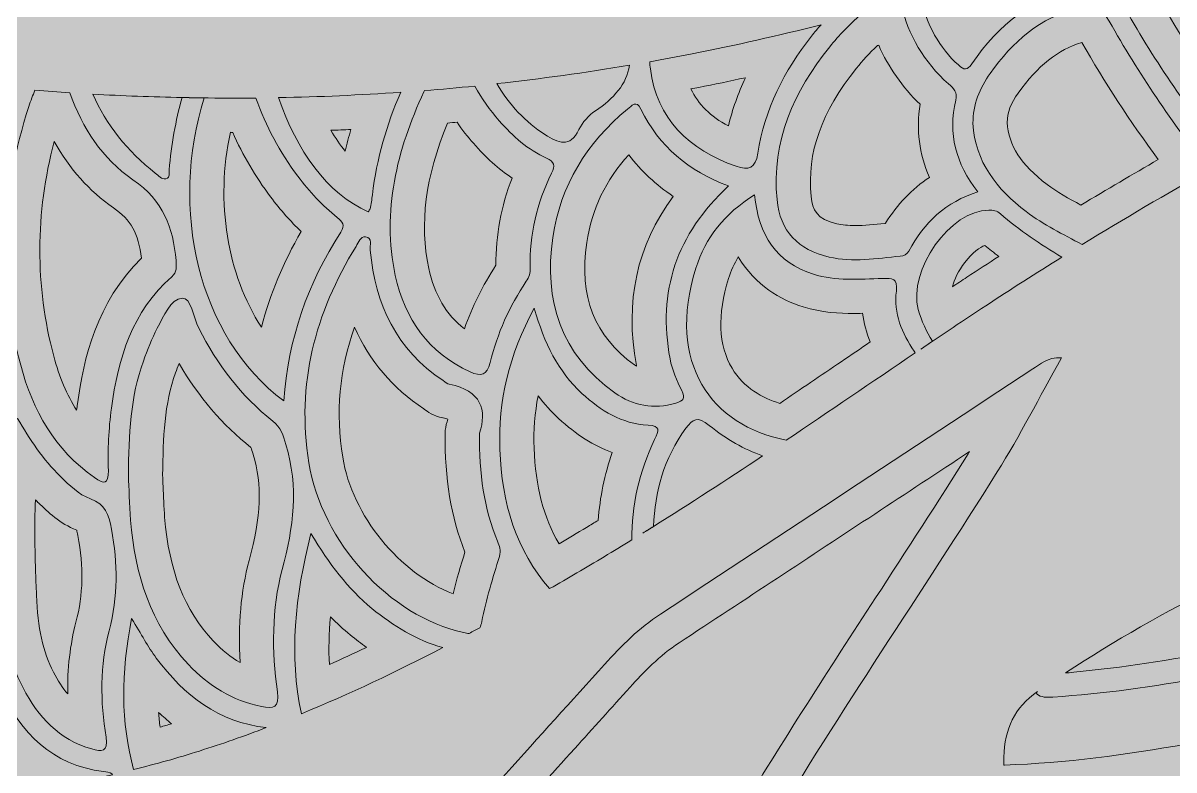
# Model space of a CAD drawing. Extents: x 140 to 2861, y -2860 to -140.
# Drawn here: x 664 to 1202, y -1817 to -1468 of the extents above; entities that cross this region are included whole.
import ezdxf

# ---------------------------------------------------------------- set-up
doc = ezdxf.new("R2010")
doc.units = 0
doc.header["$MEASUREMENT"] = 0
doc.layers.add('Layer 1', color=7, linetype='Continuous')

# ---------------------------------------------------------------- blocks, each defined once
blk = doc.blocks.new('block 3')
at = {"layer": 'Layer 1', "lineweight": 0}
for points, knots in [([(1255.66, -1498.74), (1247.65, -1502.88), (1239.72, -1507.07), (1231.9, -1511.28), (1217.67, -1492.52), (1204.87, -1473.16), (1193.77, -1453.57), (1191.27, -1449.18), (1189.38, -1445.32), (1188.03, -1441.79), (1189.17, -1441.43), (1190.31, -1441.08), (1191.45, -1440.72), (1198.21, -1438.61), (1204.97, -1436.51), (1211.73, -1434.41), (1222.71, -1458.99), (1239.15, -1479.9), (1255.66, -1498.74)], [0, 0, 0, 0, 1, 1, 1, 2, 2, 2, 3, 3, 3, 4, 4, 4, 5, 5, 5, 6, 6, 6, 6]), ([(1067.55, -1561.53), (1067.47, -1561.54), (1067.38, -1561.54), (1067.29, -1561.55), (1062.39, -1562.08), (1057.76, -1562.57), (1053.41, -1562.57), (1050.17, -1562.57), (1047.36, -1562.29), (1044.83, -1561.72), (1035.63, -1559.62), (1033.47, -1555.44), (1032.84, -1548.93), (1030.88, -1528.58), (1037.62, -1509.54), (1054.02, -1489.01), (1056.84, -1485.5), (1060.08, -1482.01), (1063.88, -1478.4), (1064.07, -1478.35), (1064.26, -1478.3), (1064.46, -1478.25), (1068.99, -1488.61), (1075.47, -1497.85), (1083.83, -1505.85), (1081.95, -1517.69), (1083.41, -1529.13), (1088.16, -1540.05), (1080.04, -1545.48), (1073.15, -1552.66), (1067.55, -1561.53)], [0, 0, 0, 0, 1, 1, 1, 2, 2, 2, 3, 3, 3, 4, 4, 4, 5, 5, 5, 6, 6, 6, 7, 7, 7, 8, 8, 8, 9, 9, 9, 10, 10, 10, 10]), ([(1129.62, -1500.68), (1138.74, -1487.86), (1148.26, -1480.27), (1159.48, -1476.96), (1169.98, -1495.48), (1181.93, -1513.83), (1195.15, -1531.71), (1183.15, -1538.59), (1171.06, -1545.72), (1159.01, -1553.03), (1153.26, -1549.93), (1147.85, -1546.91), (1143.13, -1543.34), (1130.84, -1533.99), (1125.25, -1525.29), (1124.51, -1514.32), (1124.58, -1509.83), (1126.24, -1505.38), (1129.62, -1500.68)], [0, 0, 0, 0, 1, 1, 1, 2, 2, 2, 3, 3, 3, 4, 4, 4, 5, 5, 5, 6, 6, 6, 6]), ([(1002.18, -1493.43), (998.72, -1500.82), (996.07, -1508.31), (994.2, -1515.96), (985.85, -1511.63), (980.05, -1505.9), (976.7, -1498.67), (977.92, -1498.44), (979.14, -1498.2), (980.36, -1497.96), (987.59, -1496.53), (994.85, -1495.03), (1002.18, -1493.43)], [0, 0, 0, 0, 1, 1, 1, 2, 2, 2, 3, 3, 3, 4, 4, 4, 4]), ([(862.93, -1514.63), (864.43, -1514.5), (865.9, -1514.36), (867.35, -1514.23), (869.75, -1517.74), (872.29, -1521.02), (875, -1524.1), (880.79, -1530.77), (886.75, -1536.15), (893.08, -1540.35), (887.98, -1553.5), (885.44, -1567.17), (885.52, -1581.14), (879.31, -1590.67), (874.39, -1600.61), (870.83, -1610.84), (862.25, -1604.22), (856.75, -1594.9), (854.13, -1582.6), (849.7, -1561.76), (852.49, -1539.98), (862.93, -1514.63)], [0, 0, 0, 0, 1, 1, 1, 2, 2, 2, 3, 3, 3, 4, 4, 4, 5, 5, 5, 6, 6, 6, 7, 7, 7, 7]), ([(761.39, -1518.98), (761.75, -1518.99), (762.12, -1518.99), (762.49, -1518.99), (767.19, -1529.63), (773.11, -1539.75), (780.17, -1549.17), (784.79, -1555.32), (789.51, -1560.66), (794.46, -1565.34), (786.19, -1579.67), (780, -1594.62), (775.91, -1610.08), (759.98, -1585.53), (754.26, -1551.7), (761.39, -1518.98)], [0, 0, 0, 0, 1, 1, 1, 2, 2, 2, 3, 3, 3, 4, 4, 4, 5, 5, 5, 5]), ([(817.72, -1517.63), (816.75, -1521.01), (815.87, -1524.4), (815.1, -1527.79), (812.71, -1524.88), (810.44, -1521.62), (808.32, -1518.04), (811.45, -1517.92), (814.58, -1517.78), (817.72, -1517.63)], [0, 0, 0, 0, 1, 1, 1, 2, 2, 2, 3, 3, 3, 3]), ([(689.92, -1645.88), (689.78, -1646.91), (689.65, -1647.95), (689.53, -1648.99), (684.93, -1641.81), (681.39, -1633.42), (678.82, -1623.71), (670.06, -1590.63), (670.14, -1556.88), (679.04, -1523.23), (686.11, -1536.03), (695.38, -1546.44), (706.73, -1554.28), (714.87, -1559.91), (718.43, -1566.26), (719.79, -1577.86), (698.8, -1598.51), (692.78, -1624.87), (689.92, -1645.88)], [0, 0, 0, 0, 1, 1, 1, 2, 2, 2, 3, 3, 3, 4, 4, 4, 5, 5, 5, 6, 6, 6, 6]), ([(951.21, -1627.95), (951.23, -1628.08), (951.26, -1628.22), (951.29, -1628.35), (950.96, -1628.15), (950.64, -1627.93), (950.32, -1627.7), (931.56, -1614.4), (924.25, -1595.71), (927.97, -1570.54), (930.25, -1554.98), (936.87, -1541.21), (947.67, -1529.46), (953.42, -1537.1), (960.34, -1543.6), (968.41, -1548.92), (951.41, -1571.85), (945.62, -1598.34), (951.21, -1627.95)], [0, 0, 0, 0, 1, 1, 1, 2, 2, 2, 3, 3, 3, 4, 4, 4, 5, 5, 5, 6, 6, 6, 6]), ([(1104.69, -1579.84), (1108.32, -1575.09), (1111.87, -1572.71), (1113.99, -1571.83), (1116.13, -1573.59), (1118.33, -1575.32), (1120.63, -1577.03), (1115.78, -1580.15), (1110.81, -1583.38), (1105.66, -1586.74), (1103.38, -1588.25), (1101.11, -1589.75), (1098.87, -1591.24), (1099.83, -1587.78), (1101.77, -1583.68), (1104.69, -1579.84)], [0, 0, 0, 0, 1, 1, 1, 2, 2, 2, 3, 3, 3, 4, 4, 4, 5, 5, 5, 5]), ([(994.25, -1587.41), (995.41, -1583.72), (996.93, -1580.36), (998.83, -1577.27), (1006.75, -1590.66), (1018.71, -1597.3), (1029.11, -1600.58), (1037.87, -1603.33), (1046.26, -1603.68), (1052.58, -1603.68), (1054.03, -1603.68), (1055.47, -1603.66), (1056.89, -1603.62), (1057.48, -1608.11), (1058.69, -1612.59), (1060.5, -1617.03), (1055.98, -1620.1), (1051.45, -1623.17), (1046.93, -1626.24), (1037.5, -1632.64), (1027.8, -1639.22), (1018.16, -1645.72), (1010.23, -1643.29), (1001.4, -1638.54), (995.88, -1629.32), (989.53, -1618.7), (988.97, -1604.2), (994.25, -1587.41)], [0, 0, 0, 0, 1, 1, 1, 2, 2, 2, 3, 3, 3, 4, 4, 4, 5, 5, 5, 6, 6, 6, 7, 7, 7, 8, 8, 8, 9, 9, 9, 9]), ([(819.46, -1610.14), (826.4, -1625.86), (837.24, -1638.64), (851.85, -1648.32), (851.85, -1648.32), (851.97, -1648.41), (851.97, -1648.41), (853.38, -1649.48), (856.3, -1651.7), (860.7, -1652.55), (860.74, -1652.55), (860.78, -1652.56), (860.81, -1652.57), (861.79, -1652.75), (862.53, -1652.95), (863.07, -1653.13), (862.98, -1653.48), (862.86, -1653.91), (862.68, -1654.42), (862.11, -1656.07), (861.81, -1657.79), (861.79, -1659.53), (861.57, -1681.14), (864.51, -1698.89), (871.03, -1715.28), (869.1, -1721.52), (867.18, -1728.04), (865.48, -1734.77), (840.56, -1725.23), (818.33, -1698.37), (813.89, -1670.93), (810.53, -1650.2), (812.35, -1630.1), (819.46, -1610.14)], [0, 0, 0, 0, 1, 1, 1, 2, 2, 2, 3, 3, 3, 4, 4, 4, 5, 5, 5, 6, 6, 6, 7, 7, 7, 8, 8, 8, 9, 9, 9, 10, 10, 10, 11, 11, 11, 11]), ([(737.38, -1627.05), (746.59, -1642.84), (757.65, -1655.76), (771.02, -1666.36), (771.29, -1667.05), (771.69, -1668.4), (772, -1669.44), (772, -1669.44), (772.06, -1669.65), (772.06, -1669.65), (776.3, -1683.72), (775.73, -1698.57), (770.17, -1719.27), (766.28, -1733.64), (764.88, -1749.35), (765.94, -1766.92), (761.56, -1764.43), (757.41, -1761.08), (753.41, -1756.84), (739.92, -1742.53), (732.7, -1724.16), (730.67, -1699), (730.27, -1694.15), (730.09, -1689.1), (729.94, -1684.64), (729.87, -1682.74), (729.81, -1680.94), (729.73, -1679.27), (729.91, -1661.7), (730.52, -1645.95), (735.76, -1631.38), (736.28, -1629.95), (736.81, -1628.5), (737.38, -1627.05)], [0, 0, 0, 0, 1, 1, 1, 2, 2, 2, 3, 3, 3, 4, 4, 4, 5, 5, 5, 6, 6, 6, 7, 7, 7, 8, 8, 8, 9, 9, 9, 10, 10, 10, 11, 11, 11, 11]), ([(905.25, -1642.17), (908.14, -1646), (911.32, -1649.52), (914.8, -1652.78), (922.94, -1660.34), (931.25, -1665.62), (939.91, -1668.71), (936.32, -1679.03), (934.11, -1689.64), (933.32, -1700.45), (931.52, -1701.54), (929.7, -1702.64), (927.88, -1703.72), (923.46, -1706.38), (919.19, -1708.91), (915.03, -1711.35), (907.81, -1699.23), (903.97, -1684.5), (903.35, -1666.72), (903.06, -1658.33), (903.69, -1650.17), (905.25, -1642.17)], [0, 0, 0, 0, 1, 1, 1, 2, 2, 2, 3, 3, 3, 4, 4, 4, 5, 5, 5, 6, 6, 6, 7, 7, 7, 7]), ([(856.41, -1881.08), (878.01, -1856.17), (900.55, -1831.26), (922.34, -1807.16), (930.97, -1797.62), (939.6, -1788.08), (948.2, -1778.51), (954.45, -1771.56), (962.07, -1763.65), (971.18, -1757.67), (1001.67, -1737.65), (1032.63, -1717.24), (1062.58, -1697.5), (1077.17, -1687.88), (1092.03, -1678.09), (1106.95, -1668.26), (1106.74, -1668.59), (1106.53, -1668.93), (1106.32, -1669.26), (1092.17, -1691.87), (1077.34, -1714.65), (1063, -1736.69), (1041.48, -1769.75), (1019.23, -1803.94), (998.59, -1838.54), (987.91, -1856.49), (977.16, -1874.78), (966.76, -1892.47), (945.29, -1929.01), (923.09, -1966.8), (900.36, -2003.3), (882.45, -2032.06), (891.28, -2055.23), (900.96, -2072.2), (906.79, -2082.42), (912.53, -2092.83), (918.18, -2103.27), (871.71, -2057.72), (830.72, -2006.14), (795.79, -1949.19), (817.34, -1926.01), (838.37, -1901.89), (856.41, -1881.08)], [0, 0, 0, 0, 1, 1, 1, 2, 2, 2, 3, 3, 3, 4, 4, 4, 5, 5, 5, 6, 6, 6, 7, 7, 7, 8, 8, 8, 9, 9, 9, 10, 10, 10, 11, 11, 11, 12, 12, 12, 13, 13, 13, 14, 14, 14, 14]), ([(685.36, -1781.65), (682.98, -1778.83), (680.77, -1775.43), (678.66, -1771.41), (673.77, -1762.03), (671.25, -1750.61), (670.74, -1735.47), (670.67, -1733.41), (670.6, -1731.35), (670.52, -1729.29), (670.06, -1716.12), (669.6, -1703.35), (670.28, -1690.91), (670.47, -1691.09), (671.62, -1692.21), (671.62, -1692.21), (676.12, -1696.56), (681.68, -1701.94), (689.56, -1705.05), (689.7, -1705.61), (689.87, -1706.41), (690.09, -1707.54), (692.87, -1722.27), (692.6, -1735.12), (689.22, -1748), (686.44, -1758.59), (685.15, -1769.85), (685.36, -1781.65)], [0, 0, 0, 0, 1, 1, 1, 2, 2, 2, 3, 3, 3, 4, 4, 4, 5, 5, 5, 6, 6, 6, 7, 7, 7, 8, 8, 8, 9, 9, 9, 9]), ([(808.19, -1745.54), (811.16, -1748.57), (814.21, -1751.38), (817.43, -1754.03), (819.97, -1756.11), (822.51, -1758.05), (825.04, -1759.86), (819.19, -1762.64), (813.4, -1765.31), (807.65, -1767.87), (807.27, -1760.74), (807.45, -1753.33), (808.19, -1745.54)], [0, 0, 0, 0, 1, 1, 1, 2, 2, 2, 3, 3, 3, 4, 4, 4, 4]), ([(733.94, -1795.58), (732.15, -1796.11), (730.33, -1796.64), (728.5, -1797.16), (728.21, -1794.88), (727.99, -1792.57), (727.83, -1790.24), (729.83, -1792.13), (731.86, -1793.91), (733.94, -1795.58)], [0, 0, 0, 0, 1, 1, 1, 2, 2, 2, 3, 3, 3, 3])]:
    blk.add_open_spline(points, degree=3, knots=knots, dxfattribs=at)
blk = doc.blocks.new('block 5')
at = {"layer": 'Layer 1', "lineweight": 0}
for points, knots in [([(1221.2, -1414.72), (1232.77, -1449.41), (1256.82, -1476.35), (1281.45, -1503.55), (1263.31, -1512.66), (1245.37, -1522.07), (1227.62, -1531.83), (1209.91, -1509.62), (1193.88, -1486.22), (1179.86, -1461.48), (1174.44, -1451.95), (1169.99, -1441.96), (1169.33, -1430.86), (1186.62, -1425.48), (1203.91, -1420.06), (1221.2, -1414.72)], [0, 0, 0, 0, 1, 1, 1, 2, 2, 2, 3, 3, 3, 4, 4, 4, 5, 5, 5, 5]), ([(1148.01, -1437.39), (1151.58, -1442), (1155.58, -1446.38), (1160.07, -1450.49), (1136.67, -1455.41), (1120.46, -1468.62), (1108.05, -1486.91), (1105.78, -1490.18), (1104.4, -1489.91), (1101.71, -1487.49), (1092.83, -1479.61), (1086.92, -1468.47), (1083.92, -1456.33), (1105.36, -1450.3), (1126.68, -1443.92), (1148.01, -1437.39)], [0, 0, 0, 0, 1, 1, 1, 2, 2, 2, 3, 3, 3, 4, 4, 4, 5, 5, 5, 5]), ([(1078.5, -1574.51), (1077.66, -1576.13), (1076.35, -1576.7), (1074.51, -1576.9), (1063.44, -1577.93), (1052.45, -1579.85), (1041.27, -1577.32), (1026.79, -1574.01), (1018.33, -1565.25), (1016.91, -1550.46), (1014.26, -1522.95), (1024.87, -1499.86), (1041.54, -1479), (1045.92, -1473.54), (1050.8, -1468.59), (1055.95, -1463.94), (1062.29, -1462.28), (1068.59, -1460.59), (1074.85, -1458.86), (1078.23, -1473.5), (1085.65, -1486.18), (1097.06, -1496.29), (1099.48, -1498.4), (1101.4, -1500.28), (1100.52, -1503.97), (1096.68, -1519.61), (1100.44, -1533.63), (1110.85, -1546.77), (1095.83, -1551.54), (1085.57, -1561.26), (1078.5, -1574.51)], [0, 0, 0, 0, 1, 1, 1, 2, 2, 2, 3, 3, 3, 4, 4, 4, 5, 5, 5, 6, 6, 6, 7, 7, 7, 8, 8, 8, 9, 9, 9, 10, 10, 10, 10]), ([(1116.58, -1491.41), (1126.99, -1476.77), (1139.82, -1465.17), (1157.92, -1460.82), (1164.22, -1459.29), (1168.6, -1460.56), (1172.21, -1466.97), (1185.97, -1491.52), (1201.68, -1514.65), (1219.01, -1536.59), (1221.36, -1535.29), (1223.74, -1533.98), (1226.12, -1532.67), (1223.78, -1533.98), (1221.43, -1535.29), (1219.05, -1536.63), (1219.05, -1536.63), (1219.01, -1536.59), (1219.01, -1536.59), (1198.92, -1547.81), (1179.09, -1559.45), (1159.5, -1571.48), (1150.66, -1566.6), (1141.55, -1562.22), (1133.45, -1556.07), (1119.65, -1545.58), (1109.51, -1532.94), (1108.51, -1514.77), (1108.47, -1506.01), (1111.66, -1498.25), (1116.58, -1491.41)], [0, 0, 0, 0, 1, 1, 1, 2, 2, 2, 3, 3, 3, 4, 4, 4, 5, 5, 5, 6, 6, 6, 7, 7, 7, 8, 8, 8, 9, 9, 9, 10, 10, 10, 10]), ([(957.71, -1489.29), (957.55, -1488.18), (957.47, -1487.07), (957.4, -1485.95), (964.01, -1484.76), (970.65, -1483.57), (977.26, -1482.26), (997.51, -1478.27), (1017.57, -1473.7), (1037.55, -1468.66), (1035.97, -1470.43), (1034.43, -1472.2), (1033.01, -1474.04), (1020.26, -1490.33), (1011.07, -1508.24), (1007.96, -1528.75), (1006.92, -1535.9), (1003.54, -1536.82), (997.89, -1534.86), (975.88, -1527.29), (960.51, -1512.62), (957.71, -1489.29)], [0, 0, 0, 0, 1, 1, 1, 2, 2, 2, 3, 3, 3, 4, 4, 4, 5, 5, 5, 6, 6, 6, 7, 7, 7, 7]), ([(947.98, -1487.6), (946.6, -1496.44), (940.61, -1503.2), (932.04, -1508.93), (928.89, -1511.04), (926.01, -1514.27), (924.35, -1517.61), (919.98, -1526.56), (914.75, -1523.95), (908.45, -1519.99), (899.42, -1514.31), (891.77, -1505.97), (885.89, -1496.21), (906.6, -1493.94), (927.28, -1491.1), (947.98, -1487.6)], [0, 0, 0, 0, 1, 1, 1, 2, 2, 2, 3, 3, 3, 4, 4, 4, 5, 5, 5, 5]), ([(705.77, -1648.02), (704.47, -1657.7), (704.08, -1667.46), (704.35, -1677.18), (704.51, -1683.82), (702.24, -1683.56), (697.82, -1680.44), (679.38, -1667.46), (668.97, -1649.05), (663.36, -1627.81), (652.6, -1587.19), (654.25, -1546.81), (667.16, -1506.93), (668.08, -1504.09), (669, -1501.59), (670.04, -1499.32), (675.46, -1499.75), (680.91, -1500.09), (686.37, -1500.44), (692.21, -1517.11), (701.55, -1531.25), (715.84, -1541.13), (730.21, -1551.08), (734.63, -1563.45), (735.97, -1578.93), (736.2, -1581.78), (736.51, -1584.27), (733.98, -1586.5), (715.49, -1602.79), (708.96, -1624.62), (705.77, -1648.02)], [0, 0, 0, 0, 1, 1, 1, 2, 2, 2, 3, 3, 3, 4, 4, 4, 5, 5, 5, 6, 6, 6, 7, 7, 7, 8, 8, 8, 9, 9, 9, 10, 10, 10, 10]), ([(841.02, -1500.25), (834.41, -1515.34), (829.76, -1531.25), (827.8, -1548.2), (827.57, -1550.39), (827.11, -1552.58), (826.69, -1554.77), (826.57, -1555.23), (826.15, -1555.65), (825.84, -1556.11), (806.63, -1547.81), (792.3, -1527.41), (783.92, -1502.74), (802.94, -1502.4), (822, -1501.55), (841.02, -1500.25)], [0, 0, 0, 0, 1, 1, 1, 2, 2, 2, 3, 3, 3, 4, 4, 4, 5, 5, 5, 5]), ([(901.53, -1582.43), (901.61, -1584.73), (901.03, -1586.73), (899.73, -1588.65), (891.93, -1600.33), (886.13, -1612.97), (882.86, -1626.61), (881.36, -1632.88), (878.52, -1633.26), (873.45, -1630.96), (853.97, -1621.97), (842.82, -1606.33), (838.48, -1585.93), (832.07, -1555.73), (839.29, -1527.33), (851.85, -1500.01), (851.93, -1499.82), (852.01, -1499.67), (852.12, -1499.48), (860, -1498.86), (867.84, -1498.13), (875.71, -1497.36), (878.94, -1503.13), (882.67, -1508.58), (887.09, -1513.62), (893.35, -1520.84), (900.46, -1527.06), (909.18, -1531.1), (912.79, -1532.75), (913.33, -1534.48), (911.52, -1538.09), (904.68, -1552.04), (901.23, -1566.83), (901.53, -1582.43)], [0, 0, 0, 0, 1, 1, 1, 2, 2, 2, 3, 3, 3, 4, 4, 4, 5, 5, 5, 6, 6, 6, 7, 7, 7, 8, 8, 8, 9, 9, 9, 10, 10, 10, 11, 11, 11, 11]), ([(786.38, -1644.6), (745.89, -1614.4), (733.01, -1554.23), (749.11, -1502.9), (748.69, -1502.9), (748.23, -1502.9), (747.81, -1502.86), (744.81, -1502.82), (741.81, -1502.78), (738.82, -1502.7), (735.74, -1513.58), (733.78, -1524.83), (732.78, -1536.48), (732.67, -1537.98), (733.48, -1540.2), (731.25, -1540.66), (729.17, -1541.13), (727.79, -1539.28), (726.29, -1538.09), (713.23, -1527.72), (703.31, -1515.38), (697.09, -1501.13), (711, -1501.9), (724.91, -1502.44), (738.82, -1502.7), (738.82, -1502.7), (738.82, -1502.67), (738.82, -1502.67), (741.81, -1502.74), (744.81, -1502.82), (747.81, -1502.86), (756.3, -1503.01), (764.83, -1503.01), (773.32, -1502.93), (777.97, -1516.07), (784.46, -1528.22), (792.95, -1539.55), (798.33, -1546.7), (804.33, -1553.27), (811.32, -1558.8), (813.82, -1560.76), (815.16, -1562.37), (813.05, -1565.6), (797.6, -1589.54), (788.34, -1615.66), (786.38, -1644.6)], [0, 0, 0, 0, 1, 1, 1, 2, 2, 2, 3, 3, 3, 4, 4, 4, 5, 5, 5, 6, 6, 6, 7, 7, 7, 8, 8, 8, 9, 9, 9, 10, 10, 10, 11, 11, 11, 12, 12, 12, 13, 13, 13, 14, 14, 14, 15, 15, 15, 15]), ([(966.93, -1624.96), (967.93, -1630.23), (969.96, -1635.11), (972.38, -1639.79), (974.23, -1643.37), (973.15, -1644.56), (969.65, -1645.59), (959.28, -1648.75), (949.64, -1646.82), (941.07, -1640.75), (915.86, -1622.89), (907.8, -1597.61), (912.14, -1568.21), (915.71, -1543.89), (927.89, -1523.84), (946.99, -1508.2), (948.98, -1506.58), (951.1, -1503.63), (953.33, -1508.16), (961.82, -1525.49), (975.38, -1537.21), (994.28, -1544.01), (969.88, -1566.75), (960.97, -1593.38), (966.93, -1624.96)], [0, 0, 0, 0, 1, 1, 1, 2, 2, 2, 3, 3, 3, 4, 4, 4, 5, 5, 5, 6, 6, 6, 7, 7, 7, 8, 8, 8, 8]), ([(978.99, -1582.58), (983.49, -1568.37), (992.21, -1556.99), (1006.42, -1548.23), (1008.19, -1566.95), (1016.72, -1579.89), (1033.9, -1585.31), (1044.31, -1588.58), (1055.41, -1587.62), (1066.25, -1587.31), (1070.86, -1587.16), (1073.39, -1587.04), (1072.7, -1593.19), (1071.47, -1603.52), (1075.2, -1612.97), (1081.08, -1621.39), (1081.27, -1621.66), (1081.38, -1621.89), (1081.54, -1622.12), (1061.44, -1635.68), (1041.39, -1649.4), (1021.25, -1662.92), (1021.25, -1662.92), (1021.22, -1662.92), (1021.22, -1662.92), (986.18, -1656.28), (965.08, -1626.81), (978.99, -1582.58)], [0, 0, 0, 0, 1, 1, 1, 2, 2, 2, 3, 3, 3, 4, 4, 4, 5, 5, 5, 6, 6, 6, 7, 7, 7, 8, 8, 8, 9, 9, 9, 9]), ([(1082.96, -1601.87), (1077.93, -1583.62), (1098.06, -1555.03), (1115.93, -1555.42), (1117.96, -1555.23), (1119.77, -1555.73), (1121.31, -1557.07), (1130.3, -1564.83), (1140.02, -1571.36), (1150.08, -1577.36), (1138.13, -1584.77), (1126.26, -1592.38), (1114.47, -1600.1), (1104.32, -1606.79), (1094.26, -1613.55), (1084.19, -1620.35), (1086, -1619.12), (1087.8, -1617.89), (1089.61, -1616.66), (1086.8, -1612.24), (1084.5, -1607.4), (1082.96, -1601.87)], [0, 0, 0, 0, 1, 1, 1, 2, 2, 2, 3, 3, 3, 4, 4, 4, 5, 5, 5, 6, 6, 6, 7, 7, 7, 7]), ([(798.1, -1673.49), (792.15, -1636.8), (800.94, -1603.45), (820.16, -1572.36), (821.27, -1570.56), (822.27, -1567.44), (824.54, -1567.79), (827.95, -1568.33), (826.53, -1571.82), (826.76, -1574.09), (829.15, -1599.49), (838.98, -1620.66), (860.88, -1635.11), (861.8, -1635.72), (862.73, -1636.64), (863.73, -1636.83), (878.67, -1639.6), (881.51, -1649.01), (877.79, -1659.7), (877.6, -1678.68), (879.94, -1694.77), (886.24, -1710.22), (887.16, -1712.41), (888.08, -1714.41), (887.16, -1717.29), (884.01, -1727.36), (881.02, -1737.5), (878.9, -1747.8), (878.67, -1748.95), (878.4, -1749.87), (878.02, -1750.64), (876.37, -1751.52), (874.71, -1752.41), (873.02, -1753.33), (872.26, -1753.29), (871.41, -1753.14), (870.41, -1752.91), (835.64, -1745.34), (804.09, -1710.6), (798.1, -1673.49)], [0, 0, 0, 0, 1, 1, 1, 2, 2, 2, 3, 3, 3, 4, 4, 4, 5, 5, 5, 6, 6, 6, 7, 7, 7, 8, 8, 8, 9, 9, 9, 10, 10, 10, 11, 11, 11, 12, 12, 12, 13, 13, 13, 13]), ([(783.35, -1780.69), (784.31, -1788.14), (781.58, -1788.52), (775.89, -1787.45), (762.25, -1784.84), (751.19, -1777.8), (741.77, -1767.81), (723.91, -1748.87), (716.76, -1725.59), (714.73, -1700.31), (714.11, -1692.82), (714, -1685.28), (713.73, -1679.56), (713.92, -1660.2), (714.69, -1642.71), (720.72, -1625.92), (722.6, -1620.74), (724.64, -1615.51), (727.21, -1610.63), (730.21, -1605.02), (733.28, -1596.95), (738.93, -1596.49), (742.93, -1596.15), (744.08, -1605.6), (746.65, -1610.63), (755.18, -1627.5), (766.33, -1642.29), (781.2, -1654.01), (785.04, -1657.01), (786.07, -1660.62), (787.38, -1665.04), (793.34, -1684.82), (790.88, -1703.84), (785.61, -1723.44), (780.58, -1742.07), (780.81, -1761.55), (783.35, -1780.69)], [0, 0, 0, 0, 1, 1, 1, 2, 2, 2, 3, 3, 3, 4, 4, 4, 5, 5, 5, 6, 6, 6, 7, 7, 7, 8, 8, 8, 9, 9, 9, 10, 10, 10, 11, 11, 11, 12, 12, 12, 12]), ([(887.35, -1667.26), (886.59, -1644.75), (891.47, -1623.16), (903.45, -1601.26), (908.1, -1617.74), (914.63, -1630.73), (925.7, -1641.06), (934.46, -1649.21), (944.37, -1655.24), (956.63, -1655.93), (962.74, -1656.31), (961.62, -1658.47), (959.7, -1662.58), (952.44, -1677.87), (948.98, -1693.58), (948.98, -1709.61), (944.72, -1712.22), (940.45, -1714.87), (936.11, -1717.44), (927.66, -1722.52), (919.17, -1727.51), (910.64, -1732.39), (895.08, -1714.72), (888.24, -1692.39), (887.35, -1667.26)], [0, 0, 0, 0, 1, 1, 1, 2, 2, 2, 3, 3, 3, 4, 4, 4, 5, 5, 5, 6, 6, 6, 7, 7, 7, 8, 8, 8, 8]), ([(783.46, -1938.95), (804.25, -1916.62), (824.34, -1893.65), (844.32, -1870.59), (874.45, -1835.86), (905.57, -1802.01), (936.3, -1767.81), (944.18, -1759.05), (952.44, -1750.83), (962.39, -1744.3), (1020.49, -1706.15), (1078.46, -1667.8), (1136.52, -1629.65), (1139.94, -1627.38), (1143.17, -1624.16), (1149.89, -1624.46), (1139.48, -1643.02), (1130.45, -1660.89), (1119.88, -1677.75), (1084.46, -1734.35), (1046.54, -1789.37), (1012.34, -1846.73), (979.57, -1901.75), (947.79, -1957.39), (913.94, -2011.75), (901.96, -2031), (904.49, -2046.1), (914.86, -2064.28), (935.27, -2100.09), (953.96, -2136.9), (973.67, -2173.11), (971.9, -2171.72), (970.12, -2170.33), (968.35, -2168.93), (891.84, -2108.07), (827.23, -2033.18), (776.8, -1948.72), (778.16, -1945.37), (780.42, -1942.21), (783.46, -1938.95)], [0, 0, 0, 0, 1, 1, 1, 2, 2, 2, 3, 3, 3, 4, 4, 4, 5, 5, 5, 6, 6, 6, 7, 7, 7, 8, 8, 8, 9, 9, 9, 10, 10, 10, 11, 11, 11, 12, 12, 12, 13, 13, 13, 13]), ([(959.13, -1703.27), (959.86, -1687.05), (963.97, -1671.53), (974.3, -1657.35), (977.53, -1652.97), (979.76, -1651.55), (985.25, -1656.01), (993.21, -1662.46), (1001.47, -1667.26), (1010.19, -1670.3), (993.32, -1681.52), (976.34, -1692.58), (959.13, -1703.27), (959.13, -1703.27), (959.13, -1703.38), (959.13, -1703.38), (957.51, -1704.42), (955.86, -1705.42), (954.21, -1706.38), (955.86, -1705.34), (957.51, -1704.34), (959.13, -1703.27)], [0, 0, 0, 0, 1, 1, 1, 2, 2, 2, 3, 3, 3, 4, 4, 4, 5, 5, 5, 6, 6, 6, 7, 7, 7, 7]), ([(704.7, -1752.06), (700.43, -1768.31), (700.51, -1785.22), (703.28, -1801.82), (704.47, -1808.96), (701.12, -1808.66), (696.55, -1807.35), (681.26, -1803.05), (671.58, -1792.33), (664.47, -1778.8), (657.48, -1765.39), (655.25, -1750.72), (654.75, -1736), (653.87, -1709.61), (652.25, -1683.09), (659.28, -1657.12), (659.71, -1655.55), (659.48, -1653.7), (661.86, -1652.74), (667.58, -1662.46), (673.73, -1671.99), (681.95, -1679.94), (686.18, -1684.02), (690.44, -1688.36), (695.94, -1690.36), (703.05, -1692.93), (704.51, -1697.69), (705.81, -1704.57), (708.85, -1720.63), (708.89, -1736.08), (704.7, -1752.06)], [0, 0, 0, 0, 1, 1, 1, 2, 2, 2, 3, 3, 3, 4, 4, 4, 5, 5, 5, 6, 6, 6, 7, 7, 7, 8, 8, 8, 9, 9, 9, 10, 10, 10, 10]), ([(1297.24, -1699.85), (1297.2, -1700.5), (1297.08, -1701.42), (1296.89, -1702.65), (1295.09, -1714.48), (1293.9, -1726.36), (1293.24, -1738.31), (1293.09, -1741.26), (1292.09, -1742.72), (1289.09, -1743.72), (1245.68, -1758.06), (1201.18, -1767.01), (1155.73, -1771.46), (1154.04, -1771.66), (1152.77, -1771.77), (1151.77, -1771.81), (1197.96, -1741.57), (1246.37, -1717.4), (1297.24, -1699.85)], [0, 0, 0, 0, 1, 1, 1, 2, 2, 2, 3, 3, 3, 4, 4, 4, 5, 5, 5, 6, 6, 6, 6]), ([(860.65, -1759.98), (839.1, -1771.2), (817.12, -1781.61), (794.6, -1790.87), (788.76, -1763.78), (791.57, -1735.85), (799.06, -1706.65), (807.67, -1720.86), (816.27, -1732.35), (827.57, -1741.65), (837.56, -1749.83), (848.4, -1756.4), (860.65, -1759.98)], [0, 0, 0, 0, 1, 1, 1, 2, 2, 2, 3, 3, 3, 4, 4, 4, 4]), ([(645.57, -1746.8), (648.14, -1757.9), (649.33, -1768.93), (653.9, -1779.07), (663.51, -1800.13), (678.07, -1814.84), (702.08, -1817.95), (703.43, -1818.11), (705.01, -1818.26), (705.93, -1819.03), (706.04, -1819.11), (706.16, -1819.3), (706.27, -1819.41), (678.3, -1825.87), (650.02, -1829.9), (621.32, -1831.59), (619.13, -1802.13), (627.97, -1771.04), (645.57, -1746.8)], [0, 0, 0, 0, 1, 1, 1, 2, 2, 2, 3, 3, 3, 4, 4, 4, 5, 5, 5, 6, 6, 6, 6]), ([(715.23, -1746.41), (719.8, -1753.75), (722.87, -1759.59), (726.75, -1764.82), (739.78, -1782.41), (755.99, -1794.94), (778.16, -1797.36), (767.9, -1801.32), (757.49, -1804.97), (746.92, -1808.31), (736.74, -1811.58), (726.44, -1814.42), (716.15, -1816.96), (710.15, -1795.02), (710.19, -1771.62), (715.23, -1746.41)], [0, 0, 0, 0, 1, 1, 1, 2, 2, 2, 3, 3, 3, 4, 4, 4, 5, 5, 5, 5]), ([(1123, -1811.12), (1123.26, -1797.86), (1127.88, -1788.18), (1138.75, -1780.49), (1138.48, -1780.72), (1138.25, -1780.92), (1137.98, -1781.11), (1139.17, -1782.88), (1141.67, -1783.38), (1145.9, -1783.11), (1193.31, -1779.76), (1239.64, -1770.7), (1284.94, -1756.4), (1292.13, -1754.14), (1292.05, -1754.02), (1291.9, -1761.32), (1291.74, -1767.66), (1291.55, -1774), (1291.67, -1780.38), (1291.71, -1783.26), (1290.75, -1784.57), (1287.94, -1785.53), (1261.93, -1794.25), (1235.26, -1800.24), (1208.29, -1805.05), (1180.17, -1810.04), (1151.85, -1814), (1123.23, -1814.88), (1123.23, -1814.88), (1123, -1814.88), (1123, -1814.88), (1123.03, -1813.65), (1123, -1812.38), (1123, -1811.12)], [0, 0, 0, 0, 1, 1, 1, 2, 2, 2, 3, 3, 3, 4, 4, 4, 5, 5, 5, 6, 6, 6, 7, 7, 7, 8, 8, 8, 9, 9, 9, 10, 10, 10, 11, 11, 11, 11])]:
    blk.add_open_spline(points, degree=3, knots=knots, dxfattribs=at)
blk = doc.blocks.new('block 4')
at = {"layer": 'Layer 1'}
blk.add_blockref('block 5', (0, 0), dxfattribs=at)
blk = doc.blocks.new('block 2')
at = {"layer": 'Layer 1', "true_color": 0xf9a21a}
h = blk.add_hatch(color=40, dxfattribs=at)
h.dxf.hatch_style = 2
h.paths.add_polyline_path([(2860.58, -139.6), (2860.58, -2859.85), (140.32, -2859.85), (140.32, -139.6)])
at = {"layer": 'Layer 1'}
for name in ['block 3', 'block 4']:
    blk.add_blockref(name, (0, 0), dxfattribs=at)

msp = doc.modelspace()

# ---------------------------------------------------------------- block references
at = {"layer": 'Layer 1'}
msp.add_blockref('block 2', (0, 0), dxfattribs=at)

doc.saveas('drawing.dxf')
